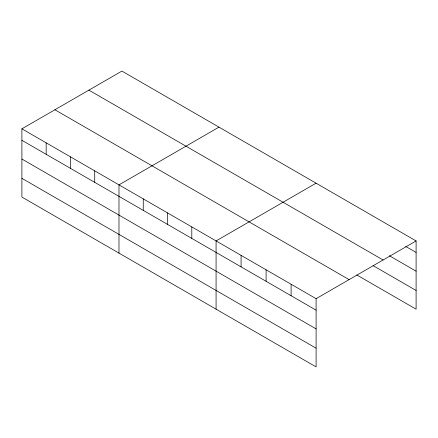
<?xml version="1.0" encoding="UTF-8"?>
<svg xmlns="http://www.w3.org/2000/svg" width="438" height="438" viewBox="0 0 438 438"><rect width="100%" height="100%" fill="white"/><g stroke="black" fill="none" stroke-linecap="round" stroke-linejoin="round"><path stroke-width="0.66" d="M21.9 128.816L316.105 298.672L316.105 366.918L21.9 197.062L21.9 128.816L121.895 71.082L416.1 240.938L416.1 309.184L356.778 274.938M218.984 127.135L118.988 184.869L118.988 253.115M316.072 183.188L216.076 240.922L216.076 309.168M316.105 298.672L416.1 240.938M405.632 246.391L416.1 252.436M389.349 255.721L416.1 271.166M88.898 90.135L383.102 259.991M373.066 265.614L416.1 290.46M54.898 109.763L349.102 279.619M21.9 140.313L316.105 310.17M21.9 159.043L316.105 328.9M21.9 178.337L316.105 348.194M291.095 284.235L291.095 295.732M266.09 269.797L266.09 281.295M241.081 255.359L241.081 266.857M191.8 226.906L191.8 238.403M167.53 212.895L167.53 224.393M143.259 198.879L143.259 210.382M94.718 170.853L94.718 182.356M70.441 156.842L70.441 168.34M46.171 142.826L46.171 154.329"/></g></svg>
